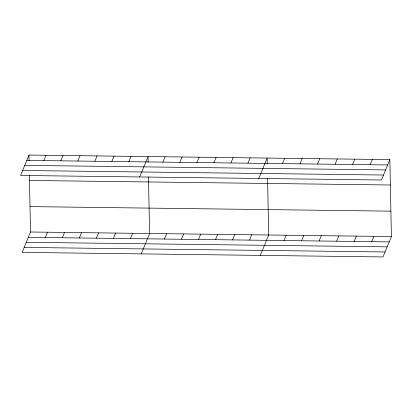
<?xml version="1.0" encoding="UTF-8"?>
<svg xmlns="http://www.w3.org/2000/svg" width="412" height="412" viewBox="0 0 412 412"><rect width="100%" height="100%" fill="white"/><g stroke="black" fill="none" stroke-linecap="round" stroke-linejoin="round"><path stroke-width="0.62" d="M28.964 155.061L20.6 175.455L381.486 180.003L389.85 159.614L28.964 155.061L29.077 160.778M43.79 160.613L45.974 155.278M29.37 175.373L30.514 231.997L22.15 252.386L383.036 256.939L391.4 236.545L389.85 159.614M60.801 160.824L62.99 155.494M45.335 237.544L47.524 232.208M77.817 161.041L80.005 155.705M62.351 237.76L64.54 232.425M94.827 161.257L97.016 155.921M79.361 237.971L81.55 232.641M111.843 161.468L114.031 156.138M96.377 238.188L98.566 232.852M128.853 161.684L131.042 156.349M113.393 238.404L115.576 233.068M139.694 176.954L148.057 156.565L148.171 162.277M130.403 238.615L132.592 233.285M162.884 162.112L165.068 156.781M141.244 253.89L149.602 233.496L148.464 176.877M179.895 162.328L182.083 156.993M164.429 239.048L166.618 233.712M196.91 162.544L199.094 157.209M181.445 239.259L183.634 233.928M213.921 162.755L216.109 157.425M198.455 239.475L200.644 234.14M230.936 162.972L233.125 157.636M215.471 239.691L217.66 234.356M247.947 163.188L250.136 157.853M232.481 239.902L234.67 234.572M258.788 178.458L267.151 158.069L267.264 163.78M249.497 240.119L251.686 234.783M282.493 163.621L284.677 158.285M260.332 255.388L268.696 235L267.558 178.375M300.018 163.842L302.207 158.507M284.038 240.551L286.227 235.221M317.549 164.064L319.738 158.728M301.569 240.773L303.757 235.443M335.08 164.285L337.263 158.95M319.099 240.994L321.283 235.664M352.605 164.506L354.794 159.171M336.625 241.216L338.813 235.885M370.136 164.728L372.324 159.393M354.155 241.437L356.344 236.102M371.686 241.659L373.869 236.323M26.775 160.397L387.666 164.949M24.735 165.367L385.627 169.919M22.639 170.486L383.526 175.038M29.473 180.451L390.365 185.003M29.999 206.608L390.89 211.16M30.514 231.997L391.4 236.545M28.325 237.327L389.211 241.88M26.286 242.297L387.177 246.85M24.184 247.416L385.076 251.969"/></g></svg>
